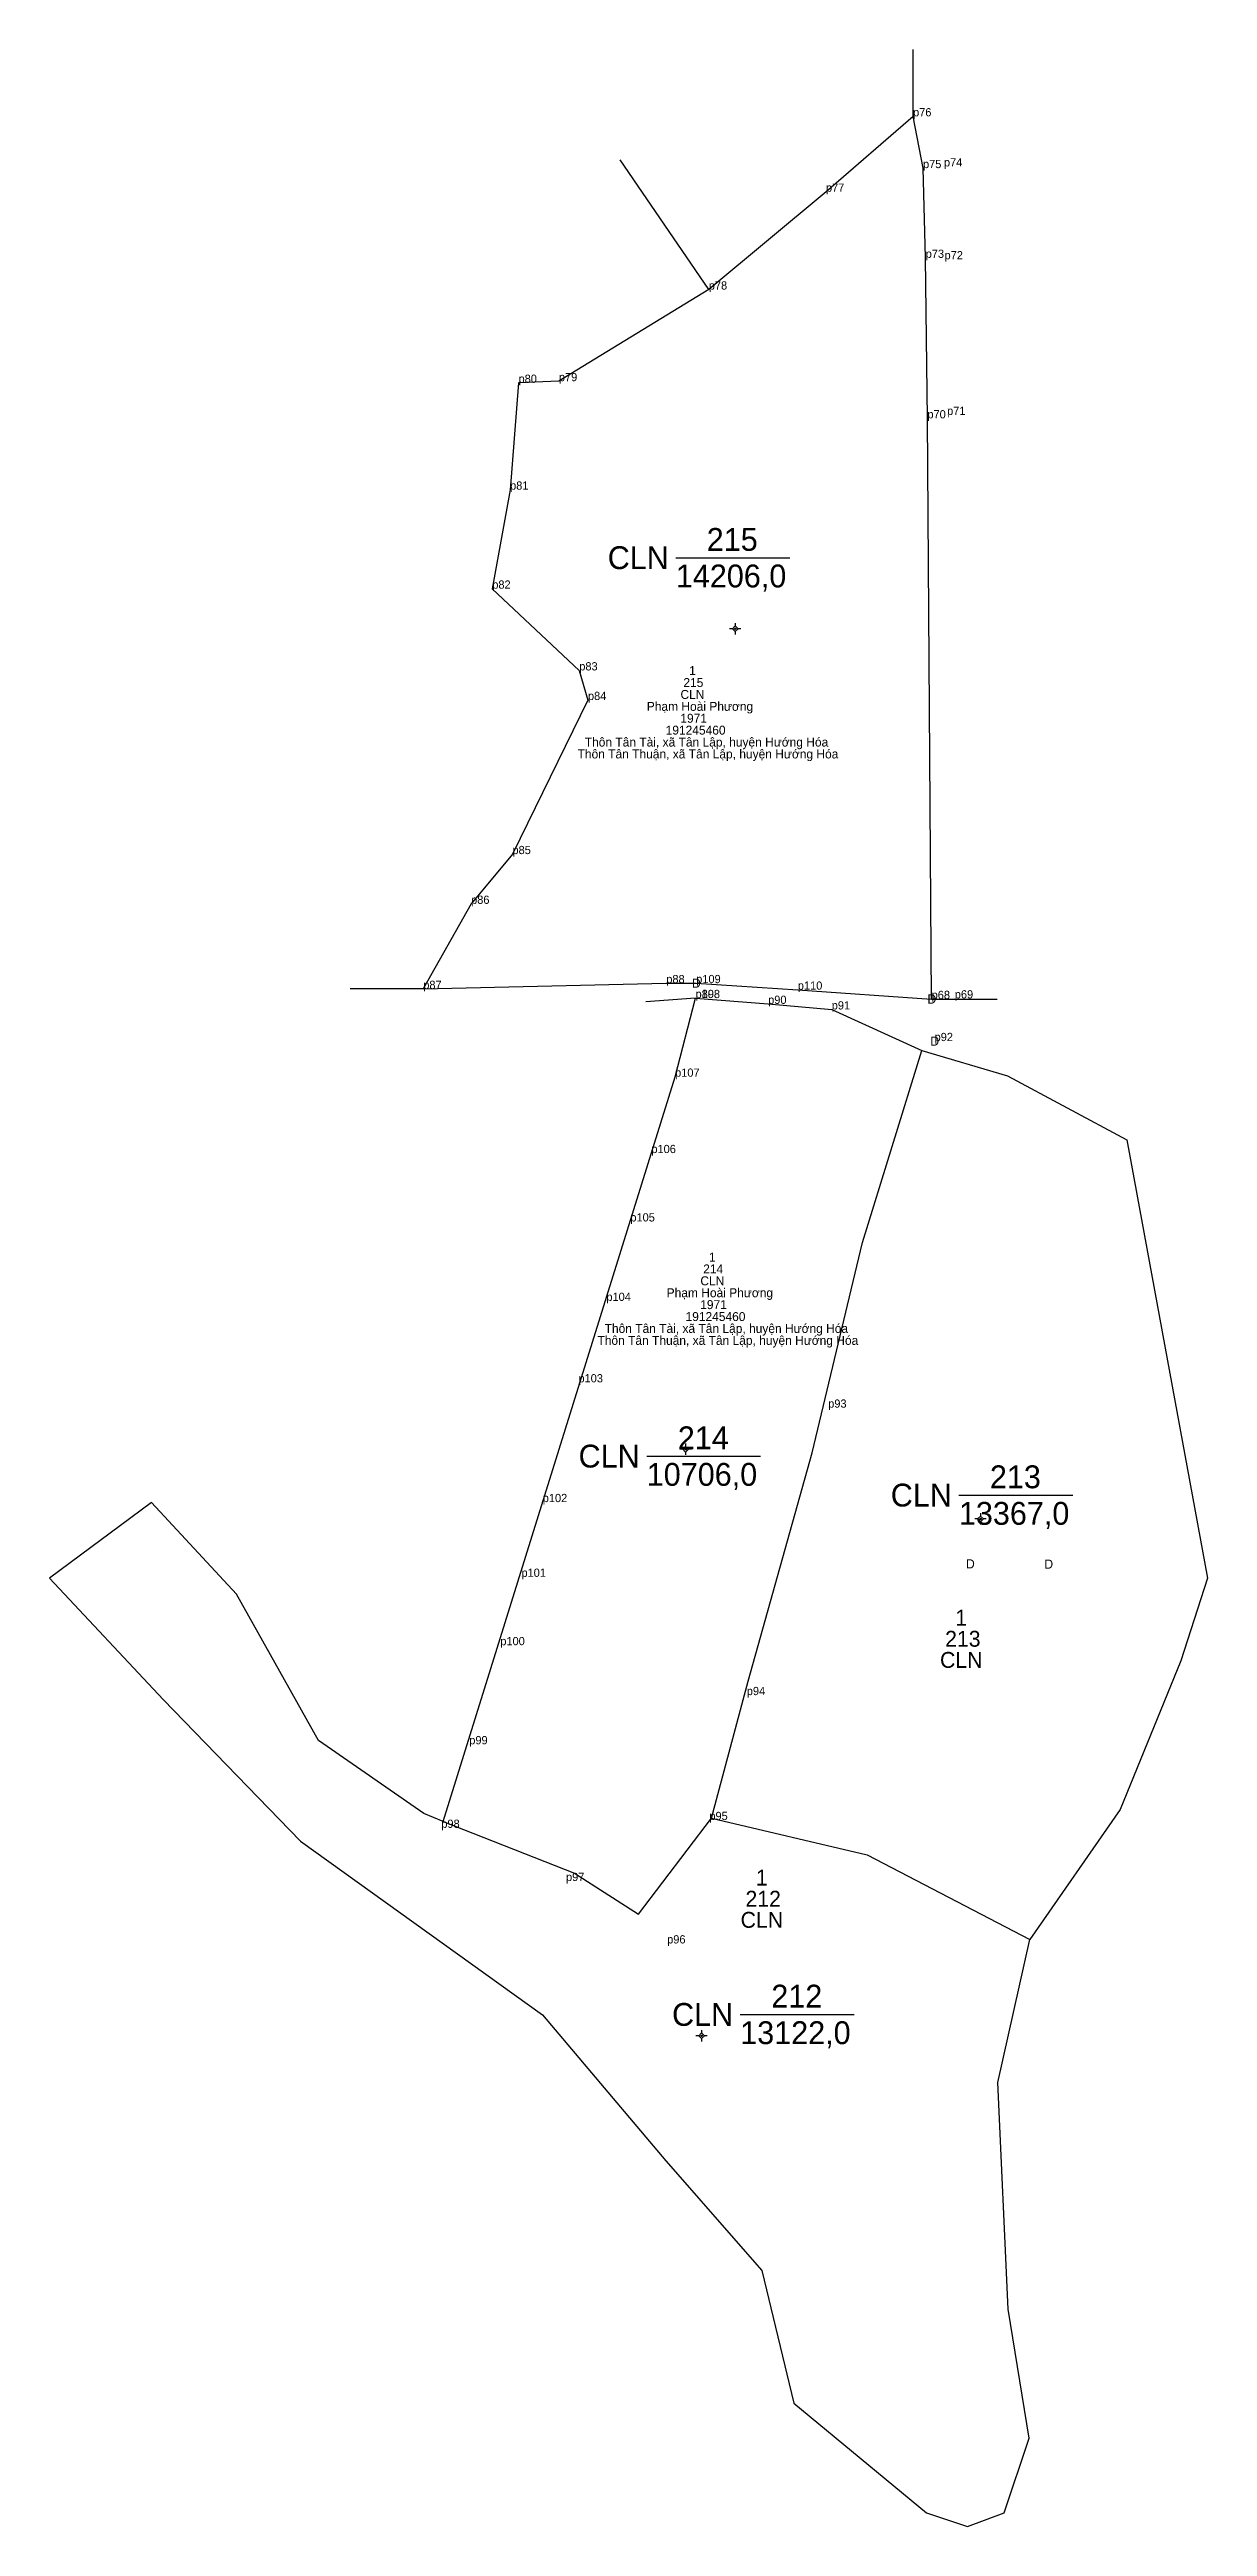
# Model space of a CAD drawing. Extents: x 546671 to 546924, y 1839667 to 1840209.
import ezdxf

# ---------------------------------------------------------------- set-up
doc = ezdxf.new("R2010")
doc.units = 0
for name, color, linetype in [('Level 1', 7, 'Continuous'), ('Level 10', 7, 'Continuous'), ('Level 11', 7, 'Continuous'), ('Level 12', 7, 'Continuous'), ('Level 13', 7, 'Continuous'), ('Level 16', 7, 'Continuous'), ('Level 17', 7, 'Continuous'), ('Level 2', 7, 'Continuous'), ('Level 4', 7, 'Continuous'), ('Level 7', 7, 'Continuous')]:
    doc.layers.add(name, color=color, linetype=linetype)

msp = doc.modelspace()

# ---------------------------------------------------------------- linework, layer by layer
at = {"layer": 'Level 10'}
for points in [[(546864.15, 1840001.28), (546863.22, 1840128.36), (546862.83, 1840163.49), (546862.26, 1840183.13), (546860.08, 1840194.46), (546841.03, 1840177.96), (546815.38, 1840156.55), (546782.58, 1840136.5), (546773.75, 1840136.14), (546771.9, 1840112.76), (546768, 1840091.09), (546787.04, 1840073.2), (546788.94, 1840066.72), (546772.42, 1840033), (546763.37, 1840022.11), (546752.9, 1840003.49), (546806.08, 1840004.75), (546812.63, 1840004.75), (546834.87, 1840003.33), (546864.15, 1840001.28)], [(546757.29, 1839821.31), (546808.01, 1839984.28), (546812.48, 1840001.49), (546828.37, 1840000.22), (546842.29, 1839999), (546862, 1839990)], [(546816, 1839822), (546824, 1839852), (546838, 1839902), (546849, 1839948), (546862, 1839990)], [(546862, 1839990), (546880.75, 1839984.49), (546906.89, 1839970.48), (546924.5, 1839874.57), (546918.67, 1839856.48), (546905.39, 1839823.89), (546885.6, 1839795.43)], [(546757.29, 1839821.31), (546753, 1839823), (546730, 1839839), (546712, 1839871), (546693.44, 1839891.11), (546671.12, 1839874.54), (546696, 1839848), (546726, 1839817), (546779, 1839779), (546806, 1839747), (546827, 1839723), (546834, 1839694), (546863, 1839670), (546872, 1839667), (546880, 1839670), (546885.47, 1839686.31), (546880.86, 1839714.52), (546878.61, 1839764.16), (546885.6, 1839795.43)], [(546757.29, 1839821.31), (546786, 1839810), (546800, 1839801), (546816, 1839822)], [(546816, 1839822), (546850, 1839814), (546885.6, 1839795.43)]]:
    msp.add_lwpolyline(points, dxfattribs=at)
at = {"layer": 'Level 11'}
for p, q in [((546821.17, 1840082.94), (546820.54, 1840082.31)), ((546821.17, 1840083.56), (546821.17, 1840082.94)), ((546821.79, 1840082.31), (546821.17, 1840082.94)), ((546820.54, 1840082.31), (546819.92, 1840082.31)), ((546820.54, 1840082.31), (546821.17, 1840081.69)), ((546821.17, 1840081.69), (546821.79, 1840082.31)), ((546821.17, 1840081.69), (546821.17, 1840081.06)), ((546822.42, 1840082.31), (546821.79, 1840082.31)), ((546810.31, 1839904.01), (546810.31, 1839903.38)), ((546809.69, 1839902.76), (546809.06, 1839902.76)), ((546810.31, 1839903.38), (546809.69, 1839902.76)), ((546809.69, 1839902.76), (546810.31, 1839902.13)), ((546810.94, 1839902.76), (546810.31, 1839903.38)), ((546810.31, 1839902.13), (546810.94, 1839902.76)), ((546810.31, 1839902.13), (546810.31, 1839901.51)), ((546811.56, 1839902.76), (546810.94, 1839902.76)), ((546874.21, 1839887.51), (546873.59, 1839887.51)), ((546874.84, 1839888.14), (546874.21, 1839887.51)), ((546874.21, 1839887.51), (546874.84, 1839886.89)), ((546874.84, 1839888.76), (546874.84, 1839888.14)), ((546875.46, 1839887.51), (546874.84, 1839888.14)), ((546874.84, 1839886.89), (546875.46, 1839887.51)), ((546876.09, 1839887.51), (546875.46, 1839887.51)), ((546874.84, 1839886.89), (546874.84, 1839886.26)), ((546813.18, 1839774.38), (546812.56, 1839774.38)), ((546813.81, 1839775.01), (546813.18, 1839774.38)), ((546813.18, 1839774.38), (546813.81, 1839773.76)), ((546813.81, 1839775.63), (546813.81, 1839775.01)), ((546814.43, 1839774.38), (546813.81, 1839775.01)), ((546813.81, 1839773.76), (546814.43, 1839774.38)), ((546813.81, 1839773.76), (546813.81, 1839773.13)), ((546815.06, 1839774.38), (546814.43, 1839774.38))]:
    msp.add_line(p, q, dxfattribs=at)
for centre in [(546821.17, 1840082.31), (546810.31, 1839902.76), (546874.84, 1839887.51), (546813.81, 1839774.38)]:
    msp.add_circle(centre, 0.15, dxfattribs=at)
at = {"layer": 'Level 13'}
for p, q in [((546808.16, 1840097.87), (546833.08, 1840097.87)), ((546801.79, 1839901.25), (546826.71, 1839901.25)), ((546870.1, 1839892.72), (546895.02, 1839892.72)), ((546822.24, 1839779.06), (546847.16, 1839779.06))]:
    msp.add_line(p, q, dxfattribs=at)
at = {"layer": 'Level 17'}
for p, q in [((546860.08, 1840194.46), (546860.08, 1840209.08)), ((546815.38, 1840156.55), (546795.96, 1840184.95)), ((546752.91, 1840003.49), (546736.89, 1840003.49)), ((546812.48, 1840001.49), (546801.62, 1840000.66)), ((546864.15, 1840001.28), (546878.5, 1840001.28))]:
    msp.add_line(p, q, dxfattribs=at)
at = {"layer": 'Level 7'}
for p, q in [((546860.08, 1840194.46), (546860.08, 1840194.46)), ((546862.26, 1840183.13), (546862.26, 1840183.13)), ((546866.84, 1840183.51), (546866.84, 1840183.51)), ((546841.03, 1840177.96), (546841.03, 1840177.96)), ((546862.83, 1840163.49), (546862.83, 1840163.49)), ((546866.97, 1840163.18), (546866.97, 1840163.18)), ((546815.38, 1840156.55), (546815.38, 1840156.55)), ((546773.75, 1840136.14), (546773.75, 1840136.14)), ((546782.58, 1840136.5), (546782.58, 1840136.5)), ((546863.22, 1840128.36), (546863.22, 1840128.36)), ((546867.53, 1840129.12), (546867.53, 1840129.12)), ((546771.9, 1840112.76), (546771.9, 1840112.76)), ((546768, 1840091.09), (546768, 1840091.09)), ((546787.04, 1840073.2), (546787.04, 1840073.2)), ((546788.94, 1840066.72), (546788.94, 1840066.72)), ((546772.42, 1840033), (546772.42, 1840033)), ((546763.37, 1840022.11), (546763.37, 1840022.11)), ((546752.91, 1840003.49), (546752.91, 1840003.49)), ((546806.08, 1840004.75), (546806.08, 1840004.75)), ((546812.48, 1840001.49), (546812.48, 1840001.49)), ((546812.49, 1840001.5), (546812.49, 1840001.5)), ((546812.63, 1840004.75), (546812.63, 1840004.75)), ((546834.87, 1840003.33), (546834.87, 1840003.33)), ((546864.15, 1840001.28), (546864.15, 1840001.28)), ((546869.21, 1840001.41), (546869.21, 1840001.41)), ((546828.37, 1840000.22), (546828.37, 1840000.22)), ((546842.29, 1839999), (546842.29, 1839999)), ((546864.79, 1839992.08), (546864.79, 1839992.08)), ((546808.01, 1839984.28), (546808.01, 1839984.28)), ((546802.82, 1839967.57), (546802.82, 1839967.57)), ((546798.22, 1839952.6), (546798.22, 1839952.6)), ((546792.97, 1839935.21), (546792.97, 1839935.21)), ((546786.86, 1839917.39), (546786.86, 1839917.39)), ((546841.51, 1839911.85), (546841.51, 1839911.85)), ((546779.05, 1839891.18), (546779.05, 1839891.18)), ((546774.39, 1839874.83), (546774.39, 1839874.83)), ((546769.75, 1839859.85), (546769.75, 1839859.85)), ((546823.7, 1839848.94), (546823.7, 1839848.94)), ((546762.97, 1839838.17), (546762.97, 1839838.17)), ((546756.85, 1839819.89), (546756.85, 1839819.89)), ((546815.51, 1839821.6), (546815.51, 1839821.6)), ((546784.14, 1839808.25), (546784.14, 1839808.25)), ((546806.27, 1839794.59), (546806.27, 1839794.59))]:
    msp.add_line(p, q, dxfattribs=at)

# ---------------------------------------------------------------- texts
at = {"layer": 'Level 1'}
for p in [(546811.7, 1840003.76), (546863.23, 1840000.28), (546863.86, 1839991.08), (546863.86, 1839991.08), (546871.65, 1839876.67), (546888.8, 1839876.62)]:
    msp.add_text('D', height=2, dxfattribs=at).set_placement(p)
at = {"layer": 'Level 12'}
for s, p in [('p76', (546860.08, 1840194.46)), ('p75', (546862.26, 1840183.13)), ('p74', (546866.84, 1840183.5)), ('p77', (546841.02, 1840177.96)), ('p73', (546862.84, 1840163.49)), ('p72', (546866.97, 1840163.18)), ('p78', (546815.38, 1840156.55)), ('p80', (546773.75, 1840136.14)), ('p79', (546782.58, 1840136.5)), ('p70', (546863.22, 1840128.36)), ('p71', (546867.53, 1840129.12)), ('p81', (546771.9, 1840112.76)), ('p82', (546768, 1840091.09)), ('p83', (546787.04, 1840073.2)), ('p84', (546788.94, 1840066.72)), ('p85', (546772.42, 1840033)), ('p86', (546763.37, 1840022.11)), ('p87', (546752.9, 1840003.49)), ('p88', (546806.08, 1840004.75)), ('p108', (546812.48, 1840001.49)), ('p89', (546812.49, 1840001.5)), ('p109', (546812.63, 1840004.76)), ('p90', (546828.37, 1840000.22)), ('p110', (546834.87, 1840003.33)), ('p68', (546864.15, 1840001.28)), ('p69', (546869.21, 1840001.41)), ('p91', (546842.29, 1839999)), ('p92', (546864.79, 1839992.08)), ('p107', (546808.01, 1839984.28)), ('p106', (546802.82, 1839967.57)), ('p105', (546798.22, 1839952.6)), ('p104', (546792.97, 1839935.21)), ('p103', (546786.86, 1839917.39)), ('p93', (546841.51, 1839911.85)), ('p102', (546779.05, 1839891.18)), ('p101', (546774.39, 1839874.83)), ('p100', (546769.76, 1839859.86)), ('p94', (546823.7, 1839848.94)), ('p99', (546762.97, 1839838.18)), ('p95', (546815.51, 1839821.6)), ('p98', (546756.85, 1839819.89)), ('p97', (546784.14, 1839808.25)), ('p96', (546806.27, 1839794.59))]:
    msp.add_text(s, height=1.8, dxfattribs=at).set_placement(p)
at = {"layer": 'Level 13'}
for s, p in [('215', (546814.93, 1840099.37)), ('214', (546808.6, 1839902.75)), ('213', (546876.89, 1839894.22)), ('212', (546829.06, 1839780.56))]:
    msp.add_text(s, height=5, dxfattribs=at).set_placement(p)
at = {"layer": 'Level 16'}
for s, height, p in [('1', 1.96, (546811.07, 1840072.18)), ('Phạm Hoài Phương', 1.959, (546801.81, 1840064.36)), ('CLN', 1.959, (546809.19, 1840066.96)), ('215', 1.959, (546809.82, 1840069.57)), ('191245460', 1.959, (546805.94, 1840059.15)), ('1971', 1.959, (546809.15, 1840061.75)), ('Thôn Tân Thuận, xã Tân Lập, huyện Hướng Hóa', 1.959, (546786.67, 1840053.94)), ('Thôn Tân Tài, xã Tân Lập, huyện Hướng Hóa', 1.959, (546788.24, 1840056.54)), ('214', 1.959, (546814.15, 1839941.23)), ('1', 1.96, (546815.42, 1839943.84)), ('Phạm Hoài Phương', 1.959, (546806.16, 1839936.02)), ('CLN', 1.959, (546813.54, 1839938.63)), ('191245460', 1.959, (546810.29, 1839930.81)), ('1971', 1.959, (546813.5, 1839933.42)), ('Thôn Tân Thuận, xã Tân Lập, huyện Hướng Hóa', 1.959, (546791.02, 1839925.6)), ('Thôn Tân Tài, xã Tân Lập, huyện Hướng Hóa', 1.959, (546792.59, 1839928.21)), ('1', 3.48, (546869.31, 1839864.16)), ('213', 3.477, (546867.09, 1839859.53)), ('CLN', 3.477, (546865.98, 1839854.91)), ('212', 3.477, (546823.4, 1839802.64)), ('1', 3.48, (546825.68, 1839807.27)), ('CLN', 3.477, (546822.34, 1839798.02))]:
    msp.add_text(s, height=height, dxfattribs=at).set_placement(p)
at = {"layer": 'Level 2'}
for p in [(546793.26, 1840095.37), (546786.89, 1839898.75), (546855.2, 1839890.22), (546807.34, 1839776.56)]:
    msp.add_text('CLN', height=5, dxfattribs=at).set_placement(p)
at = {"layer": 'Level 4'}
for s, p in [('14206,0', (546808.17, 1840091.37)), ('10706,0', (546801.8, 1839894.75)), ('13367,0', (546870.11, 1839886.22)), ('13122,0', (546822.25, 1839772.56))]:
    msp.add_text(s, height=5, dxfattribs=at).set_placement(p)

doc.saveas('drawing.dxf')
